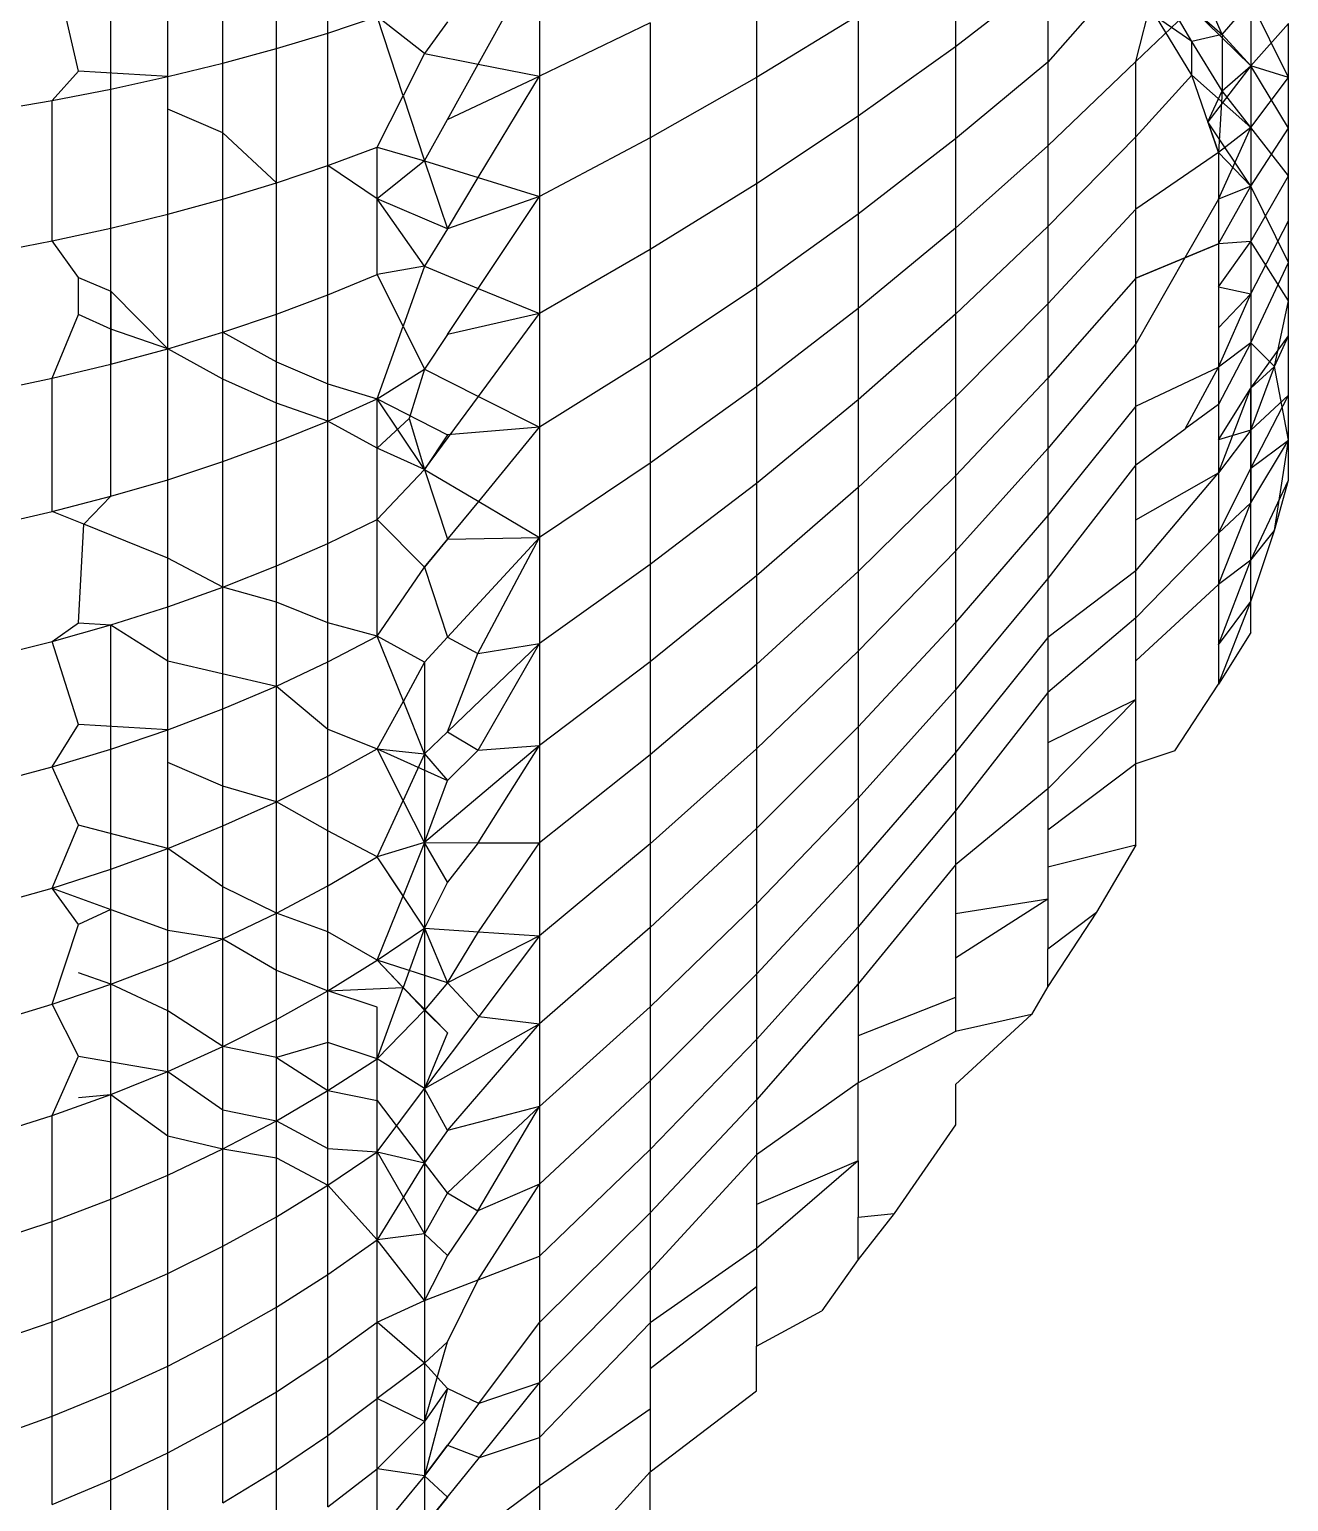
# Model space of a CAD drawing. Header units: inches. Extents: x 17 to 4615, y 5 to 3256.
# Drawn here: x 743.486 to 744.529, y 2588 to 2589.219 of the extents above; entities that cross this region are included whole.
import ezdxf

# ---------------------------------------------------------------- set-up
doc = ezdxf.new("R2010")
doc.units = ezdxf.units.IN
doc.header["$MEASUREMENT"] = 0

msp = doc.modelspace()

# ---------------------------------------------------------------- linework, layer by layer
for p, q in [((743.6005, 2589.1802), (743.6005, 2589.2965)), ((743.6463, 2589.1914), (743.6463, 2589.3064)), ((743.5533, 2589.1699), (743.5533, 2589.2874)), ((743.6906, 2589.2035), (743.6906, 2589.2861)), ((744.2533, 2589.2837), (744.2533, 2589.205)), ((743.5266, 2589.1847), (743.5048, 2589.2791)), ((743.8577, 2589.1906), (743.9086, 2589.2826)), ((743.9086, 2589.2826), (743.9086, 2589.1807)), ((744.4743, 2589.2152), (744.4491, 2589.2734)), ((743.7333, 2589.2163), (743.7333, 2589.2679)), ((744.0884, 2589.27), (744.0884, 2589.1796)), ((744.33, 2589.264), (744.2533, 2589.205)), ((744.33, 2589.264), (744.33, 2589.1923)), ((744.4027, 2589.1928), (744.4198, 2589.2597)), ((744.4491, 2589.2092), (744.4198, 2589.2597)), ((744.3869, 2589.257), (744.33, 2589.1923)), ((744.4027, 2589.1928), (744.4491, 2589.2369)), ((744.4981, 2589.1891), (744.4491, 2589.2369)), ((744.4491, 2589.2369), (744.4743, 2589.2152)), ((744.4743, 2589.2152), (744.4981, 2589.2424)), ((744.4981, 2589.2424), (744.4981, 2589.1891)), ((744.5294, 2589.1796), (744.4981, 2589.2424)), ((743.7333, 2589.2163), (743.7742, 2589.23)), ((743.8134, 2589.1993), (743.7742, 2589.23)), ((743.7957, 2589.1644), (743.7742, 2589.23)), ((743.8324, 2589.2256), (743.8134, 2589.1993)), ((744.0003, 2589.2247), (743.9086, 2589.1807)), ((744.0003, 2589.2247), (744.0003, 2589.1296)), ((744.1728, 2589.231), (744.0884, 2589.1796)), ((744.1728, 2589.231), (744.1728, 2589.1475)), ((744.4491, 2589.2092), (744.4198, 2589.2296)), ((744.4491, 2589.1813), (744.4198, 2589.2296)), ((744.4981, 2589.1891), (744.5294, 2589.2241)), ((744.5294, 2589.1796), (744.5294, 2589.2241)), ((743.6906, 2589.2035), (743.7333, 2589.2163)), ((743.7333, 2589.1066), (743.7333, 2589.2163)), ((744.4743, 2589.2152), (744.4491, 2589.2092)), ((744.4981, 2589.1891), (744.4743, 2589.2152)), ((744.4743, 2589.2152), (744.4743, 2589.1684)), ((743.6463, 2589.1914), (743.6906, 2589.2035)), ((743.6906, 2589.0922), (743.6906, 2589.2035)), ((743.8134, 2589.1993), (743.7957, 2589.1644)), ((743.8134, 2589.1993), (743.8577, 2589.1906)), ((744.2533, 2589.205), (744.1728, 2589.1475)), ((744.2533, 2589.205), (744.2533, 2589.1286)), ((744.4743, 2589.1684), (744.4491, 2589.2092)), ((744.4491, 2589.1813), (744.4491, 2589.2092)), ((743.6005, 2589.1802), (743.6463, 2589.1914)), ((743.6463, 2589.1336), (743.6463, 2589.1914)), ((743.8324, 2589.1448), (743.8577, 2589.1906)), ((743.8577, 2589.1906), (743.9086, 2589.1807)), ((744.33, 2589.1923), (744.2533, 2589.1286)), ((744.4027, 2589.1928), (744.33, 2589.1229)), ((744.33, 2589.1923), (744.33, 2589.1229)), ((744.4027, 2589.1304), (744.4027, 2589.1928)), ((744.4981, 2589.1891), (744.4624, 2589.1428)), ((744.4743, 2589.1684), (744.4981, 2589.1891)), ((744.4981, 2589.1891), (744.4981, 2589.1381)), ((744.5294, 2589.1796), (744.4981, 2589.1891)), ((744.5294, 2589.1375), (744.4981, 2589.1891)), ((743.5048, 2589.1604), (743.5266, 2589.1847)), ((743.6005, 2589.1802), (743.5266, 2589.1847)), ((743.5533, 2589.1699), (743.6005, 2589.1802)), ((743.6005, 2589.1532), (743.6005, 2589.1802)), ((743.8324, 2589.1448), (743.9086, 2589.1807)), ((743.8578, 2589.0967), (743.9086, 2589.1807)), ((743.9086, 2589.1807), (743.9086, 2589.081)), ((744.0884, 2589.1796), (744.0003, 2589.1296)), ((744.0884, 2589.1796), (744.0884, 2589.0914)), ((744.4491, 2589.1813), (744.4027, 2589.1304)), ((744.4981, 2589.1381), (744.4491, 2589.1813)), ((744.4713, 2589.1173), (744.4491, 2589.1813)), ((744.4981, 2589.1381), (744.5294, 2589.1796)), ((744.5294, 2589.1375), (744.5294, 2589.1796)), ((743.5048, 2589.1604), (743.5533, 2589.1699)), ((743.5533, 2589.0547), (743.5533, 2589.1699)), ((743.7742, 2589.1219), (743.7957, 2589.1644)), ((743.7957, 2589.1644), (743.8134, 2589.1104)), ((744.4624, 2589.1428), (744.4743, 2589.1684)), ((744.4743, 2589.1684), (744.4713, 2589.1173)), ((744.4981, 2589.1381), (744.4743, 2589.1684)), ((743.4552, 2589.152), (743.5048, 2589.1604)), ((743.5048, 2589.0441), (743.5048, 2589.1604)), ((743.6005, 2589.0662), (743.6005, 2589.1532)), ((743.6463, 2589.1336), (743.6005, 2589.1532)), ((743.8134, 2589.1104), (743.8324, 2589.1448)), ((744.1728, 2589.1475), (744.0884, 2589.0914)), ((744.1728, 2589.1475), (744.1728, 2589.0664)), ((744.4981, 2589.0895), (744.4624, 2589.1428)), ((744.4624, 2589.1428), (744.4713, 2589.1173)), ((744.4713, 2589.0788), (744.4981, 2589.1381)), ((744.4981, 2589.1381), (744.4713, 2589.1173)), ((744.4981, 2589.1381), (744.4981, 2589.0895)), ((744.5294, 2589.0979), (744.4981, 2589.1381)), ((744.4981, 2589.0895), (744.5294, 2589.1375)), ((744.5294, 2589.0979), (744.5294, 2589.1375)), ((743.6463, 2589.0787), (743.6463, 2589.1336)), ((743.6906, 2589.0922), (743.6463, 2589.1336)), ((744.0003, 2589.1296), (743.9086, 2589.081)), ((744.0003, 2589.1296), (744.0003, 2589.0369)), ((744.2533, 2589.1286), (744.1728, 2589.0664)), ((744.2533, 2589.1286), (744.2533, 2589.0547)), ((744.4027, 2589.1304), (744.33, 2589.0561)), ((744.4027, 2589.0705), (744.4027, 2589.1304)), ((743.7333, 2589.1066), (743.7742, 2589.1219)), ((743.7742, 2589.1219), (743.8134, 2589.1104)), ((743.7742, 2589.079), (743.7742, 2589.1219)), ((744.33, 2589.1229), (744.2533, 2589.0547)), ((744.33, 2589.1229), (744.33, 2589.0561)), ((744.4713, 2589.1173), (744.4027, 2589.0705)), ((744.4713, 2589.1173), (744.4713, 2589.0788)), ((744.4981, 2589.0895), (744.4713, 2589.1173)), ((743.6906, 2589.0922), (743.7333, 2589.1066)), ((743.7333, 2588.9994), (743.7333, 2589.1066)), ((743.7742, 2589.079), (743.7333, 2589.1066)), ((743.8134, 2589.1104), (743.7742, 2589.079)), ((743.8134, 2589.1104), (743.8578, 2589.0967)), ((743.8134, 2589.1104), (743.8324, 2589.0542)), ((743.6463, 2589.0787), (743.6906, 2589.0922)), ((743.6906, 2588.9835), (743.6906, 2589.0922)), ((743.8324, 2589.0542), (743.8578, 2589.0967)), ((743.8578, 2589.0967), (743.9086, 2589.081)), ((744.0884, 2589.0914), (744.0003, 2589.0369)), ((744.0884, 2589.0914), (744.0884, 2589.0059)), ((744.4713, 2589.0417), (744.4981, 2589.0895)), ((744.4981, 2589.0895), (744.4713, 2589.0788)), ((744.4981, 2589.0436), (744.5294, 2589.0979)), ((744.4981, 2589.0895), (744.4981, 2589.0436)), ((744.5294, 2589.0263), (744.4981, 2589.0895)), ((744.5294, 2589.0608), (744.5294, 2589.0979)), ((744.5294, 2589.0263), (744.5294, 2589.0979)), ((743.6005, 2589.0662), (743.6463, 2589.0787)), ((743.6463, 2588.9686), (743.6463, 2589.0787)), ((743.7742, 2589.0162), (743.7742, 2589.079)), ((743.8134, 2589.0232), (743.7742, 2589.079)), ((743.8324, 2589.0542), (743.7742, 2589.079)), ((743.9086, 2589.081), (743.8324, 2589.0542)), ((743.8579, 2589.0048), (743.9086, 2589.081)), ((743.9086, 2589.081), (743.9086, 2588.984)), ((744.4713, 2589.0788), (744.4435, 2589.0302)), ((744.4713, 2589.0788), (744.4713, 2589.0417)), ((743.5533, 2589.0547), (743.6005, 2589.0662)), ((743.6005, 2588.9548), (743.6005, 2589.0662)), ((744.1728, 2589.0664), (744.0884, 2589.0059)), ((744.1728, 2589.0664), (744.1728, 2588.988)), ((744.4027, 2589.0705), (744.33, 2588.9919)), ((744.4027, 2589.0133), (744.4027, 2589.0705)), ((743.5048, 2589.0441), (743.5533, 2589.0547)), ((743.5533, 2589.0024), (743.5533, 2589.0547)), ((743.8324, 2589.0542), (743.8134, 2589.0232)), ((744.2533, 2589.0547), (744.1728, 2588.988)), ((744.33, 2589.0561), (744.2533, 2588.9834)), ((744.2533, 2589.0547), (744.2533, 2588.9834)), ((744.33, 2589.0561), (744.33, 2588.9919)), ((744.4981, 2589.0002), (744.5294, 2589.0608)), ((744.5294, 2589.0263), (744.5294, 2589.0608)), ((744.5294, 2588.9946), (744.5294, 2589.0608)), ((743.4552, 2589.0346), (743.5048, 2589.0441)), ((743.5266, 2589.0138), (743.5048, 2589.0441)), ((744.4027, 2589.0133), (744.4713, 2589.0417)), ((744.4713, 2589.0417), (744.4435, 2589.0302)), ((744.4713, 2589.0061), (744.4981, 2589.0436)), ((744.4981, 2589.0436), (744.4713, 2589.0417)), ((744.4713, 2589.0417), (744.4713, 2589.0061)), ((744.4713, 2589.0417), (744.4713, 2588.972)), ((744.4981, 2589.0436), (744.4981, 2589.0002)), ((744.5294, 2588.9946), (744.4981, 2589.0436)), ((744.0003, 2589.0369), (743.9086, 2588.984)), ((744.0003, 2589.0369), (744.0003, 2588.9469)), ((744.4435, 2589.0302), (744.4027, 2588.9588)), ((744.4435, 2589.0302), (744.4027, 2589.0133)), ((743.7333, 2588.9994), (743.7742, 2589.0162)), ((743.8134, 2589.0232), (743.7742, 2589.0162)), ((743.7957, 2588.9734), (743.7742, 2589.0162)), ((743.8134, 2589.0232), (743.7957, 2588.9734)), ((743.8134, 2589.0232), (743.8579, 2589.0048)), ((744.4981, 2588.9597), (744.5294, 2589.0263)), ((744.5294, 2588.9946), (744.5294, 2589.0263)), ((744.5294, 2588.9656), (744.5294, 2589.0263)), ((743.5266, 2589.0138), (743.5533, 2589.0024)), ((743.5266, 2588.9831), (743.5266, 2589.0138)), ((743.8324, 2588.9665), (743.8579, 2589.0048)), ((743.8579, 2589.0048), (743.9086, 2588.984)), ((744.0884, 2589.0059), (744.0003, 2588.9469)), ((744.0884, 2589.0059), (744.0884, 2588.9231)), ((744.4027, 2589.0133), (744.33, 2588.9304)), ((744.4027, 2588.9588), (744.4027, 2589.0133)), ((744.4713, 2589.0061), (744.4981, 2589.0002)), ((744.4713, 2589.0061), (744.4713, 2588.972)), ((743.5533, 2588.9421), (743.5533, 2589.0024)), ((743.5533, 2589.0024), (743.6005, 2588.9548)), ((743.5533, 2589.0024), (743.5533, 2588.9711)), ((743.6906, 2588.9835), (743.7333, 2588.9994)), ((743.7333, 2588.9257), (743.7333, 2588.9994)), ((744.33, 2588.9919), (744.2533, 2588.9149)), ((744.33, 2588.9919), (744.33, 2588.9304)), ((744.4713, 2588.9395), (744.4981, 2589.0002)), ((744.4981, 2589.0002), (744.4713, 2588.972)), ((744.4981, 2589.0002), (744.4981, 2588.9597)), ((744.5176, 2588.9401), (744.5294, 2588.9946)), ((744.5294, 2588.9656), (744.5294, 2588.9946)), ((743.5048, 2588.9305), (743.5266, 2588.9831)), ((743.5533, 2588.9711), (743.5266, 2588.9831)), ((743.6463, 2588.9686), (743.6906, 2588.9835)), ((743.6906, 2588.9439), (743.6906, 2588.9835)), ((743.9086, 2588.984), (743.8324, 2588.9665)), ((743.858, 2588.9153), (743.9086, 2588.984)), ((743.9086, 2588.984), (743.9086, 2588.8897)), ((744.1728, 2588.988), (744.0884, 2588.9231)), ((744.1728, 2588.988), (744.1728, 2588.9124)), ((744.2533, 2588.9834), (744.1728, 2588.9124)), ((744.2533, 2588.9834), (744.2533, 2588.9149)), ((743.6005, 2588.9548), (743.5533, 2588.9711)), ((743.5533, 2588.9711), (743.5533, 2588.9421)), ((743.6005, 2588.9548), (743.6463, 2588.9686)), ((743.6463, 2588.9295), (743.6463, 2588.9686)), ((743.6463, 2588.9686), (743.6906, 2588.9439)), ((743.7742, 2588.9133), (743.7957, 2588.9734)), ((743.7957, 2588.9734), (743.8134, 2588.9379)), ((743.8324, 2588.9665), (743.8134, 2588.9379)), ((744.4713, 2588.972), (744.4713, 2588.9395)), ((743.5533, 2588.9421), (743.6005, 2588.9548)), ((743.6005, 2588.8463), (743.6005, 2588.9548)), ((743.6463, 2588.9295), (743.6005, 2588.9548)), ((744.4027, 2588.9588), (744.33, 2588.872)), ((744.4027, 2588.9071), (744.4027, 2588.9588)), ((744.4981, 2588.9597), (744.4713, 2588.9086)), ((744.4981, 2588.9597), (744.4713, 2588.9395)), ((744.4981, 2588.922), (744.5294, 2588.9656)), ((744.4981, 2588.9597), (744.4981, 2588.922)), ((744.5176, 2588.9401), (744.4981, 2588.9597)), ((744.5176, 2588.9401), (744.5294, 2588.9656)), ((744.5294, 2588.9163), (744.5294, 2588.9656)), ((743.5048, 2588.9305), (743.5533, 2588.9421)), ((743.5533, 2588.8325), (743.5533, 2588.9421)), ((743.6906, 2588.8776), (743.6906, 2588.9439)), ((743.6906, 2588.9439), (743.7333, 2588.9257)), ((744.0003, 2588.9469), (743.9086, 2588.8897)), ((744.0003, 2588.9469), (744.0003, 2588.8599)), ((743.4552, 2588.92), (743.5048, 2588.9305)), ((743.5048, 2588.8198), (743.5048, 2588.9305)), ((743.6463, 2588.8614), (743.6463, 2588.9295)), ((743.6906, 2588.9097), (743.6463, 2588.9295)), ((743.7742, 2588.9133), (743.8134, 2588.9379)), ((743.8134, 2588.9379), (743.8005, 2588.897)), ((743.8134, 2588.9379), (743.858, 2588.9153)), ((744.33, 2588.9304), (744.2533, 2588.8494)), ((744.33, 2588.9304), (744.33, 2588.872)), ((744.4027, 2588.9071), (744.4713, 2588.9395)), ((744.4436, 2588.8883), (744.4713, 2588.9395)), ((744.4713, 2588.9395), (744.4713, 2588.9086)), ((744.4981, 2588.8873), (744.5176, 2588.9401)), ((744.4981, 2588.922), (744.5176, 2588.9401)), ((744.5294, 2588.8789), (744.5176, 2588.9401)), ((743.7333, 2588.8949), (743.7333, 2588.9257)), ((743.7333, 2588.9257), (743.7742, 2588.9133)), ((744.0884, 2588.9231), (744.0003, 2588.8599)), ((744.0884, 2588.9231), (744.0884, 2588.8432)), ((744.4713, 2588.8794), (744.4981, 2588.922)), ((744.4713, 2588.8519), (744.4981, 2588.922)), ((744.4981, 2588.922), (744.4981, 2588.8873)), ((744.4981, 2588.8557), (744.4981, 2588.922)), ((743.7333, 2588.8949), (743.6906, 2588.9097)), ((743.7333, 2588.8949), (743.7742, 2588.9133)), ((743.8134, 2588.8548), (743.7742, 2588.9133)), ((743.7742, 2588.8723), (743.7742, 2588.9133)), ((743.7742, 2588.9133), (743.8324, 2588.8834)), ((743.8134, 2588.8548), (743.858, 2588.9153)), ((743.858, 2588.9153), (743.9086, 2588.8897)), ((744.1728, 2588.9124), (744.0884, 2588.8432)), ((744.2533, 2588.9149), (744.1728, 2588.8398)), ((744.1728, 2588.9124), (744.1728, 2588.8398)), ((744.2533, 2588.9149), (744.2533, 2588.8494)), ((744.4027, 2588.9071), (744.33, 2588.8165)), ((744.4027, 2588.8585), (744.4027, 2588.9071)), ((744.4713, 2588.9086), (744.4436, 2588.8883)), ((744.4713, 2588.9086), (744.4713, 2588.8794)), ((744.4981, 2588.8557), (744.5294, 2588.9163)), ((744.4981, 2588.8873), (744.5294, 2588.9163)), ((744.5294, 2588.8789), (744.5294, 2588.9163)), ((744.5294, 2588.8459), (744.5294, 2588.9163)), ((743.6906, 2588.8776), (743.7333, 2588.8949)), ((743.7333, 2588.7935), (743.7333, 2588.8949)), ((743.7742, 2588.8723), (743.7333, 2588.8949)), ((743.8005, 2588.897), (743.7742, 2588.8723)), ((743.8005, 2588.897), (743.8134, 2588.8548)), ((743.8324, 2588.8834), (743.8134, 2588.8548)), ((743.9086, 2588.8897), (743.8324, 2588.8834)), ((743.8582, 2588.8283), (743.9086, 2588.8897)), ((743.9086, 2588.8897), (743.9086, 2588.7985)), ((744.4027, 2588.8585), (744.4436, 2588.8883)), ((744.4981, 2588.8873), (744.4713, 2588.8519)), ((744.4981, 2588.8873), (744.4713, 2588.8794)), ((744.4981, 2588.8873), (744.4981, 2588.8557)), ((744.4981, 2588.8272), (744.4981, 2588.8873)), ((743.6463, 2588.8614), (743.6906, 2588.8776)), ((743.6906, 2588.7748), (743.6906, 2588.8776)), ((743.7742, 2588.8134), (743.7742, 2588.8723)), ((743.8134, 2588.8548), (743.7742, 2588.8723)), ((744.33, 2588.872), (744.2533, 2588.787)), ((744.33, 2588.872), (744.33, 2588.8165)), ((744.4713, 2588.8794), (744.4713, 2588.8519)), ((744.4981, 2588.8272), (744.5294, 2588.8789)), ((744.4981, 2588.8557), (744.5294, 2588.8789)), ((744.5176, 2588.8042), (744.5294, 2588.8789)), ((744.5294, 2588.8459), (744.5294, 2588.8789)), ((743.6005, 2588.8463), (743.6463, 2588.8614)), ((743.6463, 2588.7573), (743.6463, 2588.8614)), ((744.0003, 2588.8599), (743.9086, 2588.7985)), ((744.0003, 2588.8599), (744.0003, 2588.7759)), ((744.4027, 2588.8585), (744.33, 2588.7643)), ((744.4027, 2588.813), (744.4027, 2588.8585)), ((743.5533, 2588.8325), (743.6005, 2588.8463)), ((743.6005, 2588.7812), (743.6005, 2588.8463)), ((743.7742, 2588.8134), (743.8134, 2588.8548)), ((743.8134, 2588.8548), (743.8582, 2588.8283)), ((743.8134, 2588.8548), (743.8324, 2588.797)), ((744.2533, 2588.8494), (744.1728, 2588.7703)), ((744.2533, 2588.8494), (744.2533, 2588.787)), ((744.4027, 2588.7707), (744.4713, 2588.8519)), ((744.4027, 2588.813), (744.4713, 2588.8519)), ((744.4713, 2588.8021), (744.4981, 2588.8557)), ((744.4713, 2588.8519), (744.4713, 2588.8021)), ((744.4981, 2588.8557), (744.4981, 2588.8272)), ((744.4981, 2588.7797), (744.4981, 2588.8557)), ((744.4981, 2588.7797), (744.5294, 2588.8459)), ((744.5176, 2588.8042), (744.5294, 2588.8459)), ((743.5048, 2588.8198), (743.5533, 2588.8325)), ((743.5309, 2588.8093), (743.5533, 2588.8325)), ((744.0884, 2588.8432), (744.0003, 2588.7759)), ((744.0884, 2588.8432), (744.0884, 2588.7665)), ((744.1728, 2588.8398), (744.0884, 2588.7665)), ((744.1728, 2588.8398), (744.1728, 2588.7703)), ((743.4552, 2588.8084), (743.5048, 2588.8198)), ((743.5309, 2588.8093), (743.5048, 2588.8198)), ((743.8134, 2588.7738), (743.8582, 2588.8283)), ((743.8582, 2588.8283), (743.9086, 2588.7985)), ((744.4713, 2588.7595), (744.4981, 2588.8272)), ((744.4981, 2588.8272), (744.4713, 2588.8021)), ((744.4981, 2588.7797), (744.4981, 2588.8272)), ((743.5266, 2588.7278), (743.5309, 2588.8093)), ((743.6005, 2588.7812), (743.5309, 2588.8093)), ((743.7333, 2588.7935), (743.7742, 2588.8134)), ((743.7742, 2588.7166), (743.7742, 2588.8134)), ((743.8134, 2588.7738), (743.7742, 2588.8134)), ((744.33, 2588.8165), (744.2533, 2588.728)), ((744.33, 2588.8165), (744.33, 2588.7643)), ((744.4027, 2588.7707), (744.4027, 2588.813)), ((743.8324, 2588.797), (743.8134, 2588.7738)), ((743.9086, 2588.7985), (743.8324, 2588.7158)), ((743.8324, 2588.797), (743.9086, 2588.7985)), ((743.8576, 2588.7023), (743.9086, 2588.7985)), ((743.9086, 2588.7985), (743.9086, 2588.7106)), ((744.4713, 2588.8021), (744.4027, 2588.7317)), ((744.4713, 2588.8021), (744.4713, 2588.7595)), ((744.4981, 2588.7455), (744.5176, 2588.8042)), ((744.4981, 2588.7797), (744.5176, 2588.8042)), ((743.6906, 2588.7748), (743.7333, 2588.7935)), ((743.7333, 2588.7276), (743.7333, 2588.7935)), ((744.2533, 2588.787), (744.1728, 2588.7041)), ((744.2533, 2588.787), (744.2533, 2588.728)), ((743.6005, 2588.741), (743.6005, 2588.7812)), ((743.6463, 2588.7573), (743.6005, 2588.7812)), ((743.6463, 2588.7573), (743.6906, 2588.7748)), ((743.6906, 2588.7448), (743.6906, 2588.7748)), ((743.7742, 2588.7166), (743.8134, 2588.7738)), ((743.8134, 2588.7738), (743.8324, 2588.7158)), ((744.0003, 2588.7759), (743.9086, 2588.7106)), ((744.0003, 2588.7759), (744.0003, 2588.6953)), ((744.4713, 2588.7096), (744.4981, 2588.7797)), ((744.4981, 2588.7797), (744.4713, 2588.7595)), ((744.4981, 2588.7455), (744.4981, 2588.7797)), ((744.4981, 2588.7197), (744.4981, 2588.7797)), ((744.0884, 2588.7665), (744.0003, 2588.6953)), ((744.1728, 2588.7703), (744.0884, 2588.6932)), ((744.0884, 2588.7665), (744.0884, 2588.6932)), ((744.1728, 2588.7703), (744.1728, 2588.7041)), ((744.33, 2588.7643), (744.2533, 2588.6723)), ((744.4027, 2588.7707), (744.33, 2588.7155)), ((744.33, 2588.7643), (744.33, 2588.7155)), ((744.4027, 2588.7317), (744.4027, 2588.7707)), ((744.4027, 2588.6961), (744.4713, 2588.7595)), ((744.4713, 2588.7595), (744.4713, 2588.7096)), ((743.6005, 2588.741), (743.6463, 2588.7573)), ((743.6463, 2588.6565), (743.6463, 2588.7573)), ((743.6906, 2588.7448), (743.6463, 2588.7573)), ((743.5533, 2588.726), (743.6005, 2588.741)), ((743.6005, 2588.6963), (743.6005, 2588.741)), ((743.6906, 2588.6753), (743.6906, 2588.7448)), ((743.7333, 2588.7276), (743.6906, 2588.7448)), ((744.4713, 2588.7096), (744.4981, 2588.7455)), ((744.4713, 2588.677), (744.4981, 2588.7455)), ((743.5048, 2588.7123), (743.5266, 2588.7278)), ((743.5048, 2588.7123), (743.5533, 2588.726)), ((743.5266, 2588.7278), (743.5533, 2588.726)), ((743.5533, 2588.623), (743.5533, 2588.726)), ((743.5533, 2588.726), (743.6005, 2588.6963)), ((743.7333, 2588.6953), (743.7333, 2588.7276)), ((743.7742, 2588.7166), (743.7333, 2588.7276)), ((744.2533, 2588.728), (744.1728, 2588.6415)), ((744.2533, 2588.728), (744.2533, 2588.6723)), ((744.4027, 2588.7317), (744.33, 2588.6701)), ((744.4027, 2588.6961), (744.4027, 2588.7317)), ((743.4552, 2588.7), (743.5048, 2588.7123)), ((743.5266, 2588.6435), (743.5048, 2588.7123)), ((743.7333, 2588.6953), (743.7742, 2588.7166)), ((743.8134, 2588.6952), (743.7742, 2588.7166)), ((743.7958, 2588.6629), (743.7742, 2588.7166)), ((743.8324, 2588.7158), (743.8134, 2588.6952)), ((743.8324, 2588.7158), (743.8576, 2588.7023)), ((743.8324, 2588.6373), (743.9086, 2588.7106)), ((743.8576, 2588.7023), (743.9086, 2588.7106)), ((743.8577, 2588.6223), (743.9086, 2588.7106)), ((743.9086, 2588.7106), (743.9086, 2588.6261)), ((744.33, 2588.7155), (744.2533, 2588.6202)), ((744.33, 2588.7155), (744.33, 2588.6701)), ((744.4981, 2588.7197), (744.4713, 2588.677)), ((743.8324, 2588.6373), (743.8576, 2588.7023)), ((744.1728, 2588.7041), (744.0884, 2588.6233)), ((744.1728, 2588.7041), (744.1728, 2588.6415)), ((744.4713, 2588.7096), (744.4713, 2588.677)), ((743.6005, 2588.6391), (743.6005, 2588.6963)), ((743.6005, 2588.6963), (743.6906, 2588.6753)), ((743.6906, 2588.6753), (743.7333, 2588.6953)), ((743.7333, 2588.6395), (743.7333, 2588.6953)), ((743.8134, 2588.6952), (743.7958, 2588.6629)), ((743.8134, 2588.6952), (743.8134, 2588.6191)), ((744.0003, 2588.6953), (743.9086, 2588.6261)), ((744.0003, 2588.6953), (744.0003, 2588.6182)), ((744.0884, 2588.6932), (744.0003, 2588.6182)), ((744.0884, 2588.6932), (744.0884, 2588.6233)), ((744.4027, 2588.6641), (744.4027, 2588.6961)), ((743.6463, 2588.6565), (743.6906, 2588.6753)), ((743.6906, 2588.5794), (743.6906, 2588.6753)), ((743.6906, 2588.6753), (743.7333, 2588.6395)), ((744.435, 2588.6216), (744.4713, 2588.677)), ((743.7742, 2588.6234), (743.7958, 2588.6629)), ((743.8134, 2588.6191), (743.7958, 2588.6629)), ((744.2533, 2588.6723), (744.1728, 2588.5824)), ((744.2533, 2588.6723), (744.2533, 2588.6202)), ((744.33, 2588.6701), (744.2533, 2588.5718)), ((744.33, 2588.6701), (744.33, 2588.6283)), ((744.4027, 2588.6641), (744.33, 2588.5902)), ((744.4027, 2588.6641), (744.33, 2588.6283)), ((744.4027, 2588.6108), (744.4027, 2588.6641)), ((743.6005, 2588.6391), (743.6463, 2588.6565)), ((743.6463, 2588.5924), (743.6463, 2588.6565)), ((743.5048, 2588.6083), (743.5266, 2588.6435)), ((743.6005, 2588.6391), (743.5266, 2588.6435)), ((743.5533, 2588.623), (743.6005, 2588.6391)), ((743.6005, 2588.612), (743.6005, 2588.6391)), ((743.7333, 2588.6007), (743.7333, 2588.6395)), ((743.7333, 2588.6395), (743.7742, 2588.6234)), ((743.8134, 2588.6191), (743.8324, 2588.6373)), ((743.8324, 2588.6373), (743.8577, 2588.6223)), ((744.1728, 2588.6415), (744.0884, 2588.5572)), ((744.1728, 2588.6415), (744.1728, 2588.5824)), ((743.9086, 2588.6261), (743.8134, 2588.5456)), ((743.8577, 2588.6223), (743.9086, 2588.6261)), ((743.8578, 2588.5455), (743.9086, 2588.6261)), ((743.9086, 2588.6261), (743.9086, 2588.5454)), ((744.33, 2588.6283), (744.33, 2588.5902)), ((743.5048, 2588.6083), (743.5533, 2588.623)), ((743.5533, 2588.5237), (743.5533, 2588.623)), ((743.7333, 2588.6007), (743.7742, 2588.6234)), ((743.7742, 2588.6234), (743.8134, 2588.6191)), ((743.7957, 2588.5806), (743.7742, 2588.6234)), ((743.7742, 2588.6234), (743.8324, 2588.5972)), ((743.8134, 2588.6191), (743.7957, 2588.5806)), ((743.8134, 2588.6191), (743.8134, 2588.5456)), ((743.8134, 2588.6191), (743.8324, 2588.5972)), ((743.8324, 2588.5972), (743.8577, 2588.6223)), ((744.0003, 2588.6182), (743.9086, 2588.5454)), ((744.0884, 2588.6233), (744.0003, 2588.5447)), ((744.0003, 2588.6182), (744.0003, 2588.5447)), ((744.0884, 2588.6233), (744.0884, 2588.5572)), ((744.2533, 2588.6202), (744.1728, 2588.5272)), ((744.2533, 2588.6202), (744.2533, 2588.5718)), ((744.435, 2588.6216), (744.4027, 2588.6108)), ((743.4552, 2588.5951), (743.5048, 2588.6083)), ((743.5266, 2588.56), (743.5048, 2588.6083)), ((743.6005, 2588.5408), (743.6005, 2588.612)), ((743.6463, 2588.5924), (743.6005, 2588.612)), ((743.6906, 2588.5794), (743.7333, 2588.6007)), ((743.7333, 2588.5553), (743.7333, 2588.6007)), ((744.4027, 2588.6108), (744.33, 2588.5559)), ((744.4027, 2588.5434), (744.4027, 2588.6108)), ((743.6463, 2588.5594), (743.6463, 2588.5924)), ((743.6906, 2588.5794), (743.6463, 2588.5924)), ((743.8134, 2588.5456), (743.8324, 2588.5972)), ((744.33, 2588.5902), (744.2533, 2588.5273)), ((744.33, 2588.5902), (744.33, 2588.5559)), ((743.6463, 2588.5594), (743.6906, 2588.5794)), ((743.6906, 2588.4872), (743.6906, 2588.5794)), ((743.7333, 2588.5553), (743.6906, 2588.5794)), ((743.7742, 2588.5338), (743.7957, 2588.5806)), ((743.8134, 2588.5456), (743.7957, 2588.5806)), ((744.1728, 2588.5824), (744.0884, 2588.4948)), ((744.1728, 2588.5824), (744.1728, 2588.5272)), ((744.2533, 2588.5718), (744.1728, 2588.4759)), ((744.2533, 2588.5718), (744.2533, 2588.5273)), ((743.5048, 2588.508), (743.5266, 2588.56)), ((743.6005, 2588.5408), (743.5266, 2588.56)), ((743.6005, 2588.5408), (743.6463, 2588.5594)), ((743.6463, 2588.5089), (743.6463, 2588.5594)), ((743.7333, 2588.5098), (743.7333, 2588.5553)), ((743.7742, 2588.5338), (743.7333, 2588.5553)), ((744.0884, 2588.5572), (744.0003, 2588.4752)), ((744.0884, 2588.5572), (744.0884, 2588.4948)), ((744.33, 2588.5559), (744.33, 2588.5253)), ((743.5533, 2588.5237), (743.6005, 2588.5408)), ((743.6005, 2588.473), (743.6005, 2588.5408)), ((743.6463, 2588.5089), (743.6005, 2588.5408)), ((743.8134, 2588.5456), (743.7742, 2588.5338)), ((743.8134, 2588.5456), (743.7957, 2588.5015)), ((743.8134, 2588.5456), (743.8134, 2588.4748)), ((743.8134, 2588.5456), (743.8578, 2588.5455)), ((743.8324, 2588.5129), (743.8134, 2588.5456)), ((743.8578, 2588.5455), (743.8324, 2588.5129)), ((743.8578, 2588.5455), (743.9086, 2588.5454)), ((743.858, 2588.4718), (743.9086, 2588.5454)), ((743.9086, 2588.5454), (743.9086, 2588.4684)), ((744.0003, 2588.5447), (743.9086, 2588.4684)), ((744.0003, 2588.5447), (744.0003, 2588.4752)), ((744.4027, 2588.5434), (744.33, 2588.5253)), ((744.4027, 2588.5434), (744.3702, 2588.4879)), ((743.7333, 2588.5098), (743.7742, 2588.5338)), ((743.8134, 2588.4748), (743.7742, 2588.5338)), ((743.7957, 2588.5015), (743.7742, 2588.5338)), ((744.1728, 2588.5272), (744.0884, 2588.4365)), ((744.2533, 2588.5273), (744.1728, 2588.4286)), ((744.1728, 2588.5272), (744.1728, 2588.4759)), ((744.2533, 2588.5273), (744.2533, 2588.4866)), ((743.5048, 2588.508), (743.5533, 2588.5237)), ((743.5533, 2588.4903), (743.5533, 2588.5237)), ((744.33, 2588.5253), (744.33, 2588.4987)), ((743.4552, 2588.494), (743.5048, 2588.508)), ((743.5266, 2588.4778), (743.5048, 2588.508)), ((743.5048, 2588.508), (743.5533, 2588.4903)), ((743.6463, 2588.466), (743.6463, 2588.5089)), ((743.6906, 2588.4872), (743.6463, 2588.5089)), ((743.6906, 2588.4872), (743.7333, 2588.5098)), ((743.7333, 2588.4717), (743.7333, 2588.5098)), ((743.8324, 2588.5129), (743.8134, 2588.4748)), ((743.7742, 2588.4481), (743.7957, 2588.5015)), ((744.0884, 2588.4948), (744.0003, 2588.4096)), ((744.0884, 2588.4948), (744.0884, 2588.4365)), ((744.33, 2588.4987), (744.2533, 2588.45)), ((744.33, 2588.4987), (744.2533, 2588.4866)), ((744.33, 2588.4987), (744.33, 2588.4575)), ((743.5533, 2588.4903), (743.5266, 2588.4778)), ((743.5533, 2588.4282), (743.5533, 2588.4903)), ((743.5533, 2588.4903), (743.6005, 2588.473)), ((743.6463, 2588.466), (743.6906, 2588.4872)), ((743.6906, 2588.44), (743.6906, 2588.4872)), ((743.7333, 2588.4717), (743.6906, 2588.4872)), ((744.2533, 2588.4866), (744.2533, 2588.45)), ((744.3702, 2588.4879), (744.33, 2588.4264)), ((744.33, 2588.4575), (744.3702, 2588.4879)), ((743.5048, 2588.4117), (743.5266, 2588.4778)), ((743.6005, 2588.4464), (743.6005, 2588.473)), ((743.6005, 2588.473), (743.6463, 2588.466)), ((743.6005, 2588.4464), (743.6463, 2588.466)), ((743.6463, 2588.466), (743.6906, 2588.44)), ((743.6463, 2588.3768), (743.6463, 2588.466)), ((743.7333, 2588.4229), (743.7333, 2588.4717)), ((743.7742, 2588.4481), (743.7333, 2588.4717)), ((743.7742, 2588.4481), (743.8134, 2588.4748)), ((743.8134, 2588.4748), (743.7956, 2588.4256)), ((743.8134, 2588.4748), (743.8134, 2588.4069)), ((743.8134, 2588.4748), (743.858, 2588.4718)), ((743.8134, 2588.4748), (743.8324, 2588.4294)), ((743.8324, 2588.4294), (743.858, 2588.4718)), ((743.9086, 2588.4684), (743.8324, 2588.4294)), ((743.858, 2588.4718), (743.9086, 2588.4684)), ((743.9086, 2588.4684), (743.8582, 2588.4016)), ((744.0003, 2588.4752), (743.9086, 2588.3956)), ((743.9086, 2588.4684), (743.9086, 2588.3956)), ((744.0003, 2588.4752), (744.0003, 2588.4096)), ((744.1728, 2588.4759), (744.0884, 2588.3824)), ((744.1728, 2588.4759), (744.1728, 2588.4286)), ((744.33, 2588.4264), (744.33, 2588.4575)), ((743.5533, 2588.4282), (743.6005, 2588.4464)), ((743.6005, 2588.4062), (743.6005, 2588.4464)), ((743.7333, 2588.4229), (743.7742, 2588.4481)), ((743.8134, 2588.4069), (743.7742, 2588.4481)), ((743.7956, 2588.4256), (743.7742, 2588.4481)), ((743.8324, 2588.4294), (743.7742, 2588.4481)), ((744.2533, 2588.45), (744.2533, 2588.4174)), ((743.5533, 2588.4282), (743.5266, 2588.4378)), ((743.6906, 2588.3991), (743.6906, 2588.44)), ((743.6906, 2588.44), (743.7333, 2588.4229)), ((743.8324, 2588.4294), (743.8134, 2588.4069)), ((743.8324, 2588.4294), (743.8582, 2588.4016)), ((744.0884, 2588.4365), (744.0003, 2588.3483)), ((744.0884, 2588.4365), (744.0884, 2588.3824)), ((743.5048, 2588.4117), (743.5533, 2588.4282)), ((743.5533, 2588.337), (743.5533, 2588.4282)), ((743.6005, 2588.4062), (743.5533, 2588.4282)), ((743.6906, 2588.3991), (743.7333, 2588.4229)), ((743.7333, 2588.4229), (743.7956, 2588.4256)), ((743.7333, 2588.3799), (743.7333, 2588.4229)), ((743.7742, 2588.4094), (743.7333, 2588.4229)), ((743.7742, 2588.3666), (743.7956, 2588.4256)), ((743.7956, 2588.4256), (743.8324, 2588.3881)), ((744.1728, 2588.4286), (744.0884, 2588.3324)), ((744.1728, 2588.4286), (744.1728, 2588.3855)), ((744.2533, 2588.4174), (744.1728, 2588.3855)), ((744.2533, 2588.4174), (744.2533, 2588.389)), ((744.33, 2588.4264), (744.3164, 2588.4033)), ((743.4552, 2588.3968), (743.5048, 2588.4117)), ((743.5266, 2588.3686), (743.5048, 2588.4117)), ((743.6005, 2588.3561), (743.6005, 2588.4062)), ((743.6463, 2588.3768), (743.6005, 2588.4062)), ((743.7742, 2588.3666), (743.7742, 2588.4094)), ((743.7742, 2588.3666), (743.8134, 2588.4069)), ((743.8134, 2588.4069), (743.8134, 2588.342)), ((743.8134, 2588.4069), (743.8324, 2588.3881)), ((744.0003, 2588.4096), (743.9086, 2588.3269)), ((744.0003, 2588.4096), (744.0003, 2588.3483)), ((743.6463, 2588.3768), (743.6906, 2588.3991)), ((743.6906, 2588.3677), (743.6906, 2588.3991)), ((743.8582, 2588.4016), (743.8134, 2588.342)), ((743.8134, 2588.342), (743.9086, 2588.3956)), ((743.8324, 2588.3072), (743.9086, 2588.3956)), ((743.8582, 2588.4016), (743.9086, 2588.3956)), ((743.9086, 2588.3956), (743.9086, 2588.3269)), ((744.2533, 2588.3451), (744.3164, 2588.4033)), ((744.3164, 2588.4033), (744.2533, 2588.389)), ((743.8324, 2588.3881), (743.8134, 2588.342)), ((744.0884, 2588.3824), (744.0003, 2588.2914)), ((744.0884, 2588.3824), (744.0884, 2588.3324)), ((744.2533, 2588.389), (744.1728, 2588.3466)), ((744.1728, 2588.3855), (744.1728, 2588.3466)), ((743.5048, 2588.3196), (743.5266, 2588.3686)), ((743.5266, 2588.3686), (743.6005, 2588.3561)), ((743.6005, 2588.3561), (743.6463, 2588.3768)), ((743.6463, 2588.3243), (743.6463, 2588.3768)), ((743.6906, 2588.3677), (743.6463, 2588.3768)), ((743.7333, 2588.3799), (743.6906, 2588.3677)), ((743.7333, 2588.3401), (743.7333, 2588.3799)), ((743.7742, 2588.3666), (743.7333, 2588.3799)), ((743.6906, 2588.3151), (743.6906, 2588.3677)), ((743.6906, 2588.3677), (743.7333, 2588.3401)), ((743.7333, 2588.3401), (743.7742, 2588.3666)), ((743.8134, 2588.342), (743.7742, 2588.3666)), ((743.7742, 2588.332), (743.7742, 2588.3666)), ((743.5533, 2588.337), (743.6005, 2588.3561)), ((743.6005, 2588.3027), (743.6005, 2588.3561)), ((743.6005, 2588.3561), (743.6463, 2588.3243)), ((744.0003, 2588.3483), (743.9086, 2588.2627)), ((744.0003, 2588.3483), (744.0003, 2588.2914)), ((744.1728, 2588.3466), (744.0884, 2588.2869)), ((744.1728, 2588.282), (744.1728, 2588.3466)), ((744.2533, 2588.3451), (744.2533, 2588.3119)), ((743.5048, 2588.3196), (743.5533, 2588.337)), ((743.5266, 2588.3343), (743.5533, 2588.337)), ((743.5533, 2588.2501), (743.5533, 2588.337)), ((743.5533, 2588.337), (743.6005, 2588.3027)), ((743.6906, 2588.3151), (743.7333, 2588.3401)), ((743.7333, 2588.2922), (743.7333, 2588.3401)), ((743.7333, 2588.3401), (743.7742, 2588.332)), ((743.7742, 2588.2893), (743.8134, 2588.342)), ((743.7742, 2588.2893), (743.7742, 2588.332)), ((743.7742, 2588.332), (743.8134, 2588.2802)), ((743.8134, 2588.342), (743.8134, 2588.2802)), ((743.8324, 2588.3072), (743.8134, 2588.342)), ((744.0884, 2588.3324), (744.0003, 2588.2389)), ((744.0884, 2588.3324), (744.0884, 2588.2869)), ((743.6463, 2588.2918), (743.6463, 2588.3243)), ((743.6463, 2588.3243), (743.6906, 2588.3151)), ((743.9086, 2588.3269), (743.8324, 2588.2555)), ((743.9086, 2588.3269), (743.8324, 2588.3072)), ((743.8575, 2588.2406), (743.9086, 2588.3269)), ((743.9086, 2588.3269), (743.9086, 2588.2627)), ((743.4552, 2588.3039), (743.5048, 2588.3196)), ((743.5048, 2588.2318), (743.5048, 2588.3196)), ((743.6463, 2588.2918), (743.6906, 2588.3151)), ((743.6906, 2588.2845), (743.6906, 2588.3151)), ((743.6906, 2588.3151), (743.7333, 2588.2922)), ((744.2533, 2588.3119), (744.2025, 2588.2382)), ((743.6005, 2588.2701), (743.6005, 2588.3027)), ((743.6005, 2588.3027), (743.6463, 2588.2918)), ((743.8324, 2588.3072), (743.8134, 2588.2802)), ((743.6005, 2588.2701), (743.6463, 2588.2918)), ((743.6463, 2588.2113), (743.6463, 2588.2918)), ((743.6463, 2588.2918), (743.6906, 2588.2845)), ((743.6906, 2588.2357), (743.6906, 2588.2845)), ((743.6906, 2588.2845), (743.7333, 2588.2617)), ((743.7333, 2588.2617), (743.7333, 2588.2922)), ((743.7333, 2588.2922), (743.7742, 2588.2893)), ((743.7333, 2588.2617), (743.7742, 2588.2893)), ((743.7742, 2588.2165), (743.7742, 2588.2893)), ((743.7742, 2588.2893), (743.8134, 2588.2802)), ((743.7742, 2588.2893), (743.8134, 2588.2216)), ((744.0003, 2588.2914), (743.9086, 2588.203)), ((744.0003, 2588.2914), (744.0003, 2588.2389)), ((744.0884, 2588.2869), (744.0003, 2588.191)), ((744.0884, 2588.2869), (744.0884, 2588.2459)), ((743.8134, 2588.2802), (743.7742, 2588.2165)), ((743.8134, 2588.2802), (743.8134, 2588.2216)), ((743.8324, 2588.2555), (743.8134, 2588.2802)), ((744.1728, 2588.282), (744.0884, 2588.2094)), ((744.1728, 2588.282), (744.0884, 2588.2459)), ((744.1728, 2588.282), (744.1728, 2588.2354)), ((743.5533, 2588.2501), (743.6005, 2588.2701)), ((743.6005, 2588.1886), (743.6005, 2588.2701)), ((743.6906, 2588.2357), (743.7333, 2588.2617)), ((743.7333, 2588.1878), (743.7333, 2588.2617)), ((743.7333, 2588.2617), (743.7742, 2588.2165)), ((743.9086, 2588.2627), (743.8575, 2588.2406)), ((743.8577, 2588.1834), (743.9086, 2588.2627)), ((743.9086, 2588.2627), (743.9086, 2588.203)), ((743.5048, 2588.2318), (743.5533, 2588.2501)), ((743.5533, 2588.1678), (743.5533, 2588.2501)), ((743.8324, 2588.2555), (743.8134, 2588.2216)), ((743.8324, 2588.2555), (743.8575, 2588.2406)), ((743.6463, 2588.2113), (743.6906, 2588.2357)), ((743.6906, 2588.1608), (743.6906, 2588.2357)), ((743.8575, 2588.2406), (743.8324, 2588.2036)), ((744.0003, 2588.2389), (743.9086, 2588.1481)), ((744.0003, 2588.2389), (744.0003, 2588.191)), ((744.0884, 2588.2459), (744.0884, 2588.2094)), ((744.2025, 2588.2382), (744.1728, 2588.2002)), ((744.1728, 2588.2354), (744.2025, 2588.2382)), ((744.1728, 2588.2002), (744.1728, 2588.2354)), ((743.4552, 2588.2154), (743.5048, 2588.2318)), ((743.5048, 2588.1487), (743.5048, 2588.2318)), ((743.6005, 2588.1886), (743.6463, 2588.2113)), ((743.6463, 2588.1355), (743.6463, 2588.2113)), ((743.7333, 2588.1878), (743.7742, 2588.2165)), ((743.8134, 2588.2216), (743.7742, 2588.2165)), ((743.7742, 2588.1484), (743.7742, 2588.2165)), ((743.8134, 2588.1663), (743.7742, 2588.2165)), ((743.8134, 2588.2216), (743.8134, 2588.1663)), ((743.8324, 2588.2036), (743.8134, 2588.2216)), ((743.8324, 2588.2036), (743.8134, 2588.1663)), ((743.8577, 2588.1834), (743.9086, 2588.203)), ((743.9086, 2588.203), (743.9086, 2588.1481)), ((744.0884, 2588.2094), (744.0003, 2588.1478)), ((744.0884, 2588.2094), (744.0884, 2588.1776)), ((744.1728, 2588.2002), (744.1425, 2588.1578)), ((743.5533, 2588.1678), (743.6005, 2588.1886)), ((743.6005, 2588.1119), (743.6005, 2588.1886)), ((743.6906, 2588.1608), (743.7333, 2588.1878)), ((743.7333, 2588.1187), (743.7333, 2588.1878)), ((744.0003, 2588.191), (743.9086, 2588.0979)), ((744.0003, 2588.191), (744.0003, 2588.1478)), ((743.8134, 2588.1663), (743.8577, 2588.1834)), ((743.8324, 2588.132), (743.8577, 2588.1834)), ((744.0884, 2588.1776), (744.0003, 2588.1095)), ((744.0884, 2588.1776), (744.0884, 2588.1284)), ((743.5048, 2588.1487), (743.5533, 2588.1678)), ((743.5533, 2588.0902), (743.5533, 2588.1678)), ((743.7742, 2588.1484), (743.8134, 2588.1663)), ((743.8134, 2588.1663), (743.8134, 2588.1143)), ((743.6463, 2588.1355), (743.6906, 2588.1608)), ((743.6906, 2588.0907), (743.6906, 2588.1608)), ((744.0884, 2588.1284), (744.1425, 2588.1578)), ((743.4552, 2588.1316), (743.5048, 2588.1487)), ((743.5048, 2588.0705), (743.5048, 2588.1487)), ((743.7333, 2588.1187), (743.7742, 2588.1484)), ((743.7742, 2588.0851), (743.7742, 2588.1484)), ((743.8134, 2588.1143), (743.7742, 2588.1484)), ((743.8583, 2588.081), (743.9086, 2588.1481)), ((743.9086, 2588.1481), (743.9086, 2588.0979)), ((744.0003, 2588.1478), (743.9086, 2588.0527)), ((744.0003, 2588.1478), (744.0003, 2588.1095)), ((743.6005, 2588.1119), (743.6463, 2588.1355)), ((743.6463, 2588.0645), (743.6463, 2588.1355)), ((743.8134, 2588.0659), (743.8324, 2588.132)), ((743.8134, 2588.1143), (743.8324, 2588.132)), ((744.0884, 2588.0913), (744.0884, 2588.1284)), ((743.6906, 2588.0907), (743.7333, 2588.1187)), ((743.7333, 2588.0545), (743.7333, 2588.1187)), ((743.8134, 2588.1143), (743.7742, 2588.0851)), ((743.8134, 2588.1143), (743.8134, 2588.0659)), ((743.8134, 2588.1143), (743.8324, 2588.0933)), ((743.5533, 2588.0902), (743.6005, 2588.1119)), ((743.6005, 2588.0401), (743.6005, 2588.1119)), ((744.0003, 2588.1095), (744.0003, 2588.0761)), ((743.5048, 2588.0705), (743.5533, 2588.0902)), ((743.5533, 2588.0177), (743.5533, 2588.0902)), ((743.6463, 2588.0645), (743.6906, 2588.0907)), ((743.6906, 2588.0256), (743.6906, 2588.0907)), ((743.8324, 2588.0933), (743.8134, 2588.0659)), ((743.8324, 2588.0933), (743.8134, 2588.021)), ((743.8583, 2588.081), (743.8324, 2588.0933)), ((743.9086, 2588.0979), (743.8583, 2588.081)), ((743.8588, 2588.0361), (743.9086, 2588.0979)), ((743.9086, 2588.0979), (743.9086, 2588.0527)), ((744.0003, 2588.0244), (744.0884, 2588.0913)), ((743.7333, 2588.0545), (743.7742, 2588.0851)), ((743.7742, 2588.0268), (743.7742, 2588.0851)), ((743.8134, 2588.0659), (743.7742, 2588.0851)), ((743.8583, 2588.081), (743.8134, 2588.021)), ((744.0003, 2588.0761), (743.9086, 2588.0126)), ((744.0003, 2588.0761), (744.0003, 2588.0244)), ((743.4552, 2588.0526), (743.5048, 2588.0705)), ((743.5048, 2587.9972), (743.5048, 2588.0705)), ((743.6005, 2588.0401), (743.6463, 2588.0645)), ((743.6463, 2587.9986), (743.6463, 2588.0645)), ((743.7742, 2588.0268), (743.8134, 2588.0659)), ((743.8134, 2588.0659), (743.8134, 2588.021)), ((743.6906, 2588.0256), (743.7333, 2588.0545)), ((743.7333, 2587.9953), (743.7333, 2588.0545)), ((743.8588, 2588.0361), (743.9086, 2588.0527)), ((743.9086, 2588.0527), (743.9086, 2588.0126)), ((743.5533, 2588.0177), (743.6005, 2588.0401)), ((743.6005, 2587.9734), (743.6005, 2588.0401)), ((743.8134, 2588.021), (743.8324, 2588.0464)), ((743.8324, 2588.0464), (743.8588, 2588.0361)), ((743.8134, 2587.9798), (743.8588, 2588.0361)), ((743.5048, 2587.9972), (743.5533, 2588.0177)), ((743.5533, 2587.9503), (743.5533, 2588.0177)), ((743.6463, 2587.9986), (743.6906, 2588.0256)), ((743.6906, 2587.9656), (743.6906, 2588.0256)), ((743.7333, 2587.9953), (743.7742, 2588.0268)), ((743.7742, 2587.9736), (743.7742, 2588.0268)), ((743.8134, 2588.021), (743.7742, 2588.0268)), ((743.8134, 2588.021), (743.7742, 2587.9736)), ((743.8134, 2588.021), (743.8134, 2587.9798)), ((743.8134, 2588.021), (743.8324, 2588.0034)), ((744.0003, 2588.0244), (743.9086, 2587.9234)), ((744.0003, 2587.9853), (744.0003, 2588.0244)), ((743.8134, 2587.9423), (743.9086, 2588.0126)), ((743.8324, 2588.0034), (743.8134, 2587.9798)), ((743.9086, 2588.0126), (743.9086, 2587.9776))]:
    msp.add_line(p, q)

doc.saveas('drawing.dxf')
